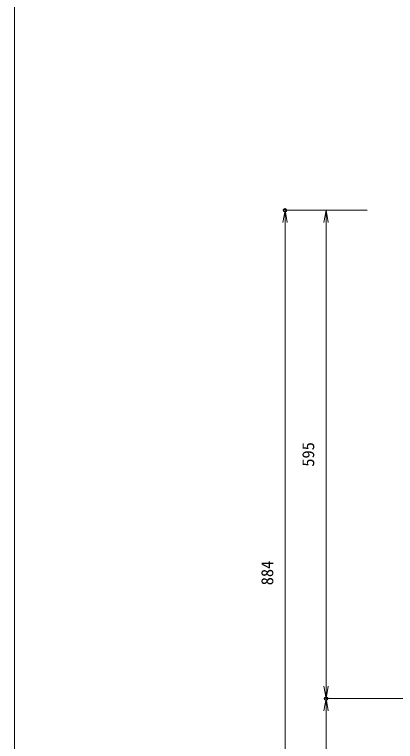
# Model space of a CAD drawing. Units: millimetres, scale not verified. Extents: x -4361 to 3886, y -3247 to 3513.
# Drawn here: x -1446 to -981, y 1558 to 2444 of the extents above; entities that cross this region are included whole.
import ezdxf
from ezdxf.enums import TextEntityAlignment as Align

# ---------------------------------------------------------------- set-up
doc = ezdxf.new("R2010")
doc.units = ezdxf.units.MM
doc.header["$LTSCALE"] = 20
doc.header["$PDMODE"] = 32
doc.header["$PDSIZE"] = 4
for name, color, linetype, lineweight in [('0-1_TITLE', 7, 'Continuous', 18), ('0-5_SUNPO', 3, 'Continuous', 18), ('0-7_KATAWAKU', 3, 'Continuous', 18), ('0-9__0-0_0', 7, 'Continuous', 18)]:
    doc.layers.add(name, color=color, linetype=linetype, lineweight=lineweight)
doc.layers.add('0-A__0-2_DEFPOINTS', color=7, linetype='Continuous')
doc.styles.add('ＭＳ ゴシック', font='')
doc.styles.get('ＭＳ ゴシック').set_extended_font_data('MS Gothic')

# ---------------------------------------------------------------- blocks, each defined once
blk = doc.blocks.new('_OPEN')
at = {"layer": '0-9__0-0_0'}
blk.add_line((0, 0), (-1, 0), dxfattribs=at)
blk.add_lwpolyline([(-1, 0.167), (0, 0), (-1, -0.167)], dxfattribs=at)
blk = doc.blocks.new('_D21')
at = {"layer": '0-5_SUNPO'}
for p, q in [((430.02, 1718.93), (380.02, 1718.93)), ((380.02, 1703.93), (380.02, 1138.93)), ((730.02, 1123.93), (380.02, 1123.93))]:
    blk.add_line(p, q, dxfattribs=at)
at = {"layer": '0-A__0-2_DEFPOINTS'}
for p in [(480.02, 1718.93), (380.02, 1123.93), (780.02, 1123.93)]:
    blk.add_point(p, dxfattribs=at)
at = {"layer": '0-5_SUNPO', "xscale": 15, "yscale": 15}
for p, rotation in [((380.02, 1718.93), 90), ((380.02, 1123.93), 270)]:
    blk.add_blockref('_OPEN', p, dxfattribs=dict(at, rotation=rotation))
at = {"layer": '0-5_SUNPO', "color": 7, "style": 'ＭＳ ゴシック'}
blk.add_text('595', height=14.66, rotation=90, dxfattribs=at).set_placement((370.02, 1406.43), align=Align.BOTTOM_LEFT)
blk = doc.blocks.new('_D22')
at = {"layer": '0-5_SUNPO'}
for p, q in [((730.02, 1123.93), (380.02, 1123.93)), ((380.02, 1108.93), (380.02, 959.93)), ((540.02, 944.93), (380.02, 944.93))]:
    blk.add_line(p, q, dxfattribs=at)
at = {"layer": '0-A__0-2_DEFPOINTS'}
for p in [(780.02, 1123.93), (380.02, 944.93), (590.02, 944.93)]:
    blk.add_point(p, dxfattribs=at)
at = {"layer": '0-5_SUNPO', "xscale": 15, "yscale": 15}
for p, rotation in [((380.02, 1123.93), 90), ((380.02, 944.93), 270)]:
    blk.add_blockref('_OPEN', p, dxfattribs=dict(at, rotation=rotation))
at = {"layer": '0-5_SUNPO', "color": 7, "style": 'ＭＳ ゴシック'}
blk.add_text('179', height=14.66, rotation=90, dxfattribs=at).set_placement((370.02, 1019.43), align=Align.BOTTOM_LEFT)
blk = doc.blocks.new('_D27')
at = {"layer": '0-7_KATAWAKU'}
for p, q in [((430.02, 1718.93), (380.02, 1718.93)), ((380.02, 1703.93), (380.02, 1138.93)), ((730.02, 1123.93), (380.02, 1123.93))]:
    blk.add_line(p, q, dxfattribs=at)
at = {"layer": '0-A__0-2_DEFPOINTS'}
for p in [(480.02, 1718.93), (380.02, 1123.93), (780.02, 1123.93)]:
    blk.add_point(p, dxfattribs=at)
at = {"layer": '0-7_KATAWAKU', "xscale": 15, "yscale": 15}
for p, rotation in [((380.02, 1718.93), 90), ((380.02, 1123.93), 270)]:
    blk.add_blockref('_OPEN', p, dxfattribs=dict(at, rotation=rotation))
at = {"layer": '0-7_KATAWAKU', "color": 7, "style": 'ＭＳ ゴシック'}
blk.add_text('595', height=14.66, rotation=90, dxfattribs=at).set_placement((370.02, 1406.43), align=Align.BOTTOM_LEFT)
blk = doc.blocks.new('_D28')
at = {"layer": '0-7_KATAWAKU'}
for p, q in [((730.02, 1123.93), (380.02, 1123.93)), ((380.02, 1108.93), (380.02, 959.93)), ((540.02, 944.93), (380.02, 944.93))]:
    blk.add_line(p, q, dxfattribs=at)
at = {"layer": '0-A__0-2_DEFPOINTS'}
for p in [(780.02, 1123.93), (380.02, 944.93), (590.02, 944.93)]:
    blk.add_point(p, dxfattribs=at)
at = {"layer": '0-7_KATAWAKU', "xscale": 15, "yscale": 15}
for p, rotation in [((380.02, 1123.93), 90), ((380.02, 944.93), 270)]:
    blk.add_blockref('_OPEN', p, dxfattribs=dict(at, rotation=rotation))
at = {"layer": '0-7_KATAWAKU', "color": 7, "style": 'ＭＳ ゴシック'}
blk.add_text('179', height=14.66, rotation=90, dxfattribs=at).set_placement((370.02, 1019.43), align=Align.BOTTOM_LEFT)
blk = doc.blocks.new('_D30')
at = {"layer": '0-7_KATAWAKU'}
for p, q in [((430.02, 1718.93), (330.02, 1718.93)), ((330.02, 1703.93), (330.02, 849.93))]:
    blk.add_line(p, q, dxfattribs=at)
at = {"layer": '0-7_KATAWAKU', "xscale": 15, "yscale": 15, "rotation": 90}
blk.add_blockref('_OPEN', (330.02, 1718.93), dxfattribs=at)
at = {"layer": '0-7_KATAWAKU', "color": 7, "style": 'ＭＳ ゴシック'}
blk.add_text('884', height=14.66, rotation=90, dxfattribs=at).set_placement((320.02, 1261.93), align=Align.BOTTOM_LEFT)
blk = doc.blocks.new('_D48')
at = {"layer": '0-5_SUNPO'}
for p, q in [((430.02, 1718.93), (330.02, 1718.93)), ((330.02, 849.93), (330.02, 1703.93))]:
    blk.add_line(p, q, dxfattribs=at)
at = {"layer": '0-A__0-2_DEFPOINTS'}
blk.add_point((330.02, 1718.93), dxfattribs=at)
at = {"layer": '0-5_SUNPO', "xscale": 15, "yscale": 15, "rotation": 90}
blk.add_blockref('_OPEN', (330.02, 1718.93), dxfattribs=at)
at = {"layer": '0-5_SUNPO', "color": 7, "style": 'ＭＳ ゴシック'}
blk.add_text('884', height=14.66, rotation=90, dxfattribs=at).set_placement((320.02, 1261.93), align=Align.BOTTOM_LEFT)

msp = doc.modelspace()

# ---------------------------------------------------------------- linework, layer by layer
at = {"layer": '0-1_TITLE', "color": 2}
msp.add_lwpolyline([(-1445.68, 672.54), (2444.32, 672.54), (2444.32, 3512.54), (-1445.68, 3512.54)], close=True, dxfattribs=at)

# ---------------------------------------------------------------- block references
at = {"layer": '0-5_SUNPO'}
for name in ['_D48', '_D21', '_D22']:
    msp.add_blockref(name, (-1445.98, 486.65), dxfattribs=at)
at = {"layer": '0-7_KATAWAKU'}
for name in ['_D30', '_D27', '_D28']:
    msp.add_blockref(name, (-1445.98, 486.65), dxfattribs=at)

doc.saveas('drawing.dxf')
